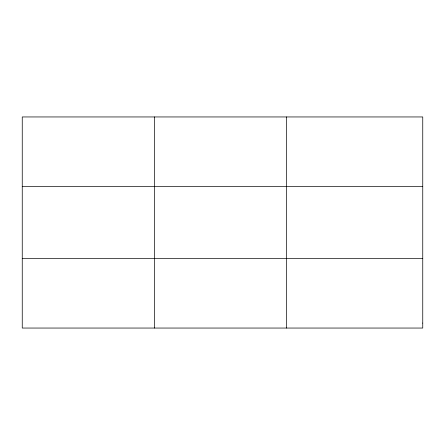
<?xml version="1.0" encoding="UTF-8"?>
<svg xmlns="http://www.w3.org/2000/svg" width="445" height="445" viewBox="0 0 445 445"><rect width="100%" height="100%" fill="white"/><g stroke="black" fill="none" stroke-linecap="round" stroke-linejoin="round"><path stroke-width="0.67" d="M154.415 116.952L154.415 328.048M286.58 116.952L286.58 328.048M22.25 186.611L422.75 186.611M22.25 258.389L422.75 258.389M422.75 323.076L422.75 328.048L22.25 328.048L22.25 116.952L422.75 116.952L422.75 323.076"/></g></svg>
